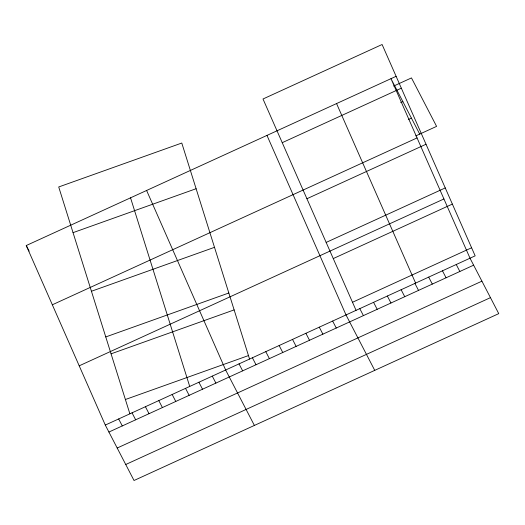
<?xml version="1.0" encoding="UTF-8"?>
<svg xmlns="http://www.w3.org/2000/svg" width="525" height="525" viewBox="0 0 525 525"><rect width="100%" height="100%" fill="white"/><g stroke="black" fill="none" stroke-linecap="round" stroke-linejoin="round"><path stroke-width="0.79" d="M419.705 134.098L390.974 78.671L470.019 258.208L498.75 313.635L134.026 480.5L105.295 425.066L26.25 245.536L396.113 76.322M393.652 86.074L411.469 77.917L436.59 126.374L415.793 135.89M282.24 142.675L401.336 88.187M400.7 102.631L402.878 101.633M408.516 119.438L411.416 118.112M52.336 304.782L417.06 137.917M306.922 198.732L426.018 144.244M326.156 242.419L445.252 187.93M79.209 365.82L443.933 198.962M333.27 258.576L452.366 204.087M352.505 302.262L471.601 247.774M105.295 425.066L475.158 255.852L382.102 44.5L263.005 98.989L356.062 310.341M108.911 432.042L473.635 265.178M117.2 448.028L481.924 281.17M125.737 464.507L490.462 297.642M73.047 232.647L196.107 188.718M91.435 291.257L214.502 247.327M105.768 336.938L228.828 293.002M111.07 353.83L234.13 309.901M125.396 399.512L248.463 355.583M456.238 264.508L459.854 271.484M442.463 270.815L446.073 277.784M428.682 277.115L432.298 284.091M414.908 283.421L418.517 290.391M401.126 289.721L404.742 296.697M387.345 296.028L390.961 302.997M373.57 302.334L377.186 309.304M359.789 308.634L363.405 315.61M374.745 370.368L346.014 314.941L266.969 135.404M332.64 321.057L336.256 328.027M319.266 327.173L322.882 334.149M305.891 333.296L309.507 340.266M292.523 339.413L296.133 346.382M279.149 345.529L282.758 352.505M265.775 351.652L269.391 358.621M252.4 357.768L256.016 364.737M239.026 363.884L242.642 370.86M254.389 425.434L225.652 370L146.606 190.47M212.284 376.123L215.893 383.092M198.909 382.239L202.525 389.215M185.535 388.356L189.151 395.332M172.161 394.478L175.777 401.448M158.786 400.595L162.402 407.564M145.418 406.711L149.028 413.687M132.044 412.834L135.653 419.803M118.67 418.95L122.286 425.919M26.25 245.536L29.144 251.114M336.564 103.563L415.61 283.1M249.559 359.067L181.781 143.036L58.715 186.966L129.885 413.818M130.541 197.82L189.722 386.446"/></g></svg>
